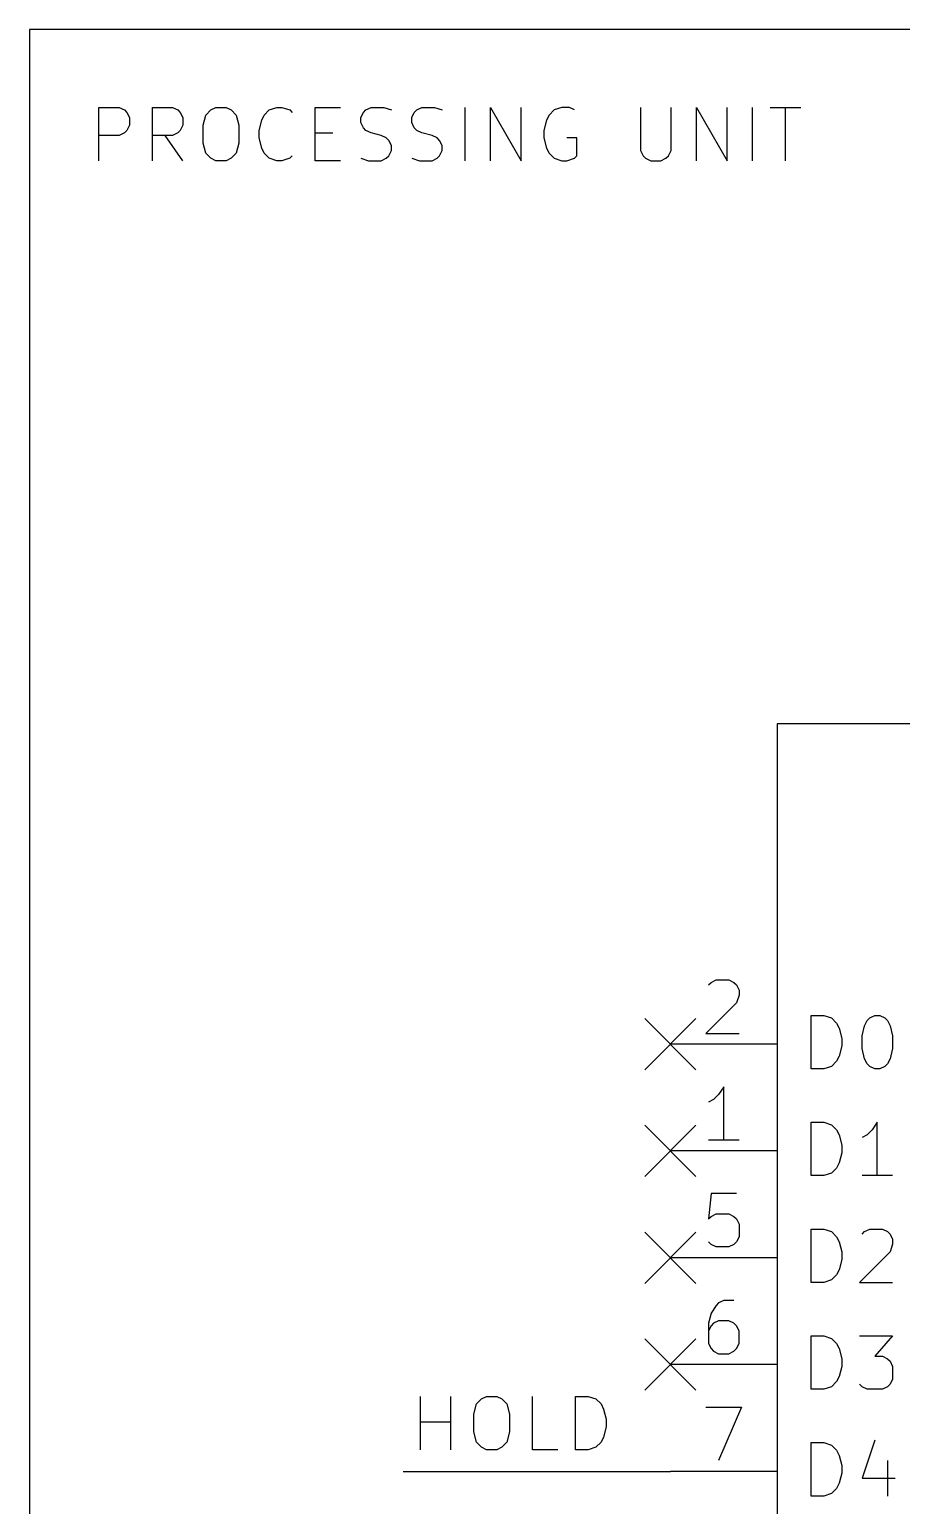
# Model space of a CAD drawing. Extents: x 0.4 to 11.3, y -7.9 to -0.4.
# Drawn here: x 4.55 to 5.366, y -3.882 to -2.5 of the extents above; entities that cross this region are included whole.
import ezdxf

# ---------------------------------------------------------------- set-up
doc = ezdxf.new("R2010")
doc.units = 0
doc.header["$MEASUREMENT"] = 0
for name, color, linetype in [('BLUE2', 5, 'CONTINUOUS'), ('BLUE3', 171, 'CONTINUOUS'), ('CYAN2', 4, 'CONTINUOUS'), ('GRAY1', 251, 'CONTINUOUS'), ('GREEN3', 91, 'CONTINUOUS'), ('LYELLOW', 51, 'CONTINUOUS'), ('RED2', 1, 'CONTINUOUS'), ('RED3', 11, 'CONTINUOUS')]:
    doc.layers.add(name, color=color, linetype=linetype)

msp = doc.modelspace()

# ---------------------------------------------------------------- linework, layer by layer
at = {"layer": 'BLUE2', "linetype": 'CONTINUOUS'}
for p, q in [((5.126, -3.426), (5.174, -3.474)), ((5.174, -3.426), (5.126, -3.474)), ((5.126, -3.526), (5.174, -3.574)), ((5.174, -3.526), (5.126, -3.574)), ((5.126, -3.626), (5.174, -3.674)), ((5.174, -3.626), (5.126, -3.674)), ((5.126, -3.726), (5.174, -3.774)), ((5.174, -3.726), (5.126, -3.774))]:
    msp.add_line(p, q, dxfattribs=at)
at = {"layer": 'BLUE3', "linetype": 'CONTINUOUS'}
for p, q in [((4.55, -2.5), (4.55, -5.4)), ((6.75, -2.5), (4.55, -2.5)), ((4.615, -2.623), (4.615, -2.573)), ((4.615, -2.573), (4.634, -2.573)), ((4.634, -2.573), (4.6388, -2.5753)), ((4.6388, -2.5753), (4.6412, -2.5777)), ((4.6412, -2.5777), (4.6436, -2.5825)), ((4.6436, -2.5825), (4.6436, -2.5896)), ((4.665, -2.623), (4.665, -2.573)), ((4.665, -2.573), (4.684, -2.573)), ((4.684, -2.573), (4.6888, -2.5753)), ((4.6888, -2.5753), (4.6912, -2.5777)), ((4.6912, -2.5777), (4.6936, -2.5825)), ((4.6936, -2.5825), (4.6936, -2.5896)), ((4.7126, -2.5896), (4.715, -2.5801)), ((4.715, -2.5801), (4.7198, -2.5753)), ((4.7198, -2.5753), (4.7245, -2.573)), ((4.7245, -2.573), (4.734, -2.573)), ((4.734, -2.573), (4.7388, -2.5753)), ((4.7388, -2.5753), (4.7436, -2.5801)), ((4.7436, -2.5801), (4.7459, -2.5896)), ((4.7674, -2.5849), (4.7698, -2.5801)), ((4.7698, -2.5801), (4.7745, -2.5753)), ((4.7745, -2.5753), (4.7817, -2.573)), ((4.7817, -2.573), (4.7864, -2.573)), ((4.7864, -2.573), (4.7936, -2.5753)), ((4.7936, -2.5753), (4.7959, -2.5777)), ((4.8174, -2.623), (4.8174, -2.573)), ((4.8174, -2.573), (4.8412, -2.573)), ((4.8602, -2.5825), (4.8626, -2.5777)), ((4.8602, -2.5872), (4.8602, -2.5825)), ((4.8626, -2.5777), (4.865, -2.5753)), ((4.865, -2.5753), (4.8698, -2.573)), ((4.8698, -2.573), (4.8817, -2.573)), ((4.8817, -2.573), (4.8888, -2.5753)), ((4.9079, -2.5825), (4.9102, -2.5777)), ((4.9079, -2.5872), (4.9079, -2.5825)), ((4.9102, -2.5777), (4.9126, -2.5753)), ((4.9126, -2.5753), (4.9174, -2.573)), ((4.9174, -2.573), (4.9293, -2.573)), ((4.9293, -2.573), (4.9364, -2.5753)), ((4.9579, -2.623), (4.9579, -2.573)), ((4.9817, -2.623), (4.9817, -2.573)), ((4.9817, -2.573), (5.0102, -2.623)), ((5.0102, -2.623), (5.0102, -2.573)), ((5.0364, -2.5801), (5.034, -2.5849)), ((5.0412, -2.5753), (5.0364, -2.5801)), ((5.0483, -2.573), (5.0412, -2.5753)), ((5.0555, -2.573), (5.0483, -2.573)), ((5.0602, -2.5753), (5.0555, -2.573)), ((5.1221, -2.573), (5.1221, -2.6134)), ((5.1507, -2.6134), (5.1507, -2.573)), ((5.1745, -2.623), (5.1745, -2.573)), ((5.1745, -2.573), (5.2031, -2.623)), ((5.2031, -2.623), (5.2031, -2.573)), ((5.2269, -2.623), (5.2269, -2.573)), ((5.2436, -2.573), (5.2721, -2.573)), ((5.2579, -2.623), (5.2579, -2.573)), ((4.6388, -2.5968), (4.634, -2.5992)), ((4.6412, -2.5944), (4.6388, -2.5968)), ((4.6436, -2.5896), (4.6412, -2.5944)), ((4.6888, -2.5968), (4.684, -2.5992)), ((4.6912, -2.5944), (4.6888, -2.5968)), ((4.6936, -2.5896), (4.6912, -2.5944)), ((4.7126, -2.6063), (4.7126, -2.5896)), ((4.7459, -2.5896), (4.7459, -2.6063)), ((4.765, -2.5944), (4.7674, -2.5849)), ((4.765, -2.6015), (4.765, -2.5944)), ((4.8174, -2.5968), (4.834, -2.5968)), ((4.8626, -2.592), (4.8602, -2.5872)), ((4.865, -2.5944), (4.8626, -2.592)), ((4.8698, -2.5968), (4.865, -2.5944)), ((4.8793, -2.5992), (4.8698, -2.5968)), ((4.9102, -2.592), (4.9079, -2.5872)), ((4.9126, -2.5944), (4.9102, -2.592)), ((4.9174, -2.5968), (4.9126, -2.5944)), ((4.9269, -2.5992), (4.9174, -2.5968)), ((5.034, -2.5849), (5.0317, -2.5944)), ((5.0317, -2.5944), (5.0317, -2.6015)), ((4.634, -2.5992), (4.615, -2.5992)), ((4.684, -2.5992), (4.665, -2.5992)), ((4.6936, -2.623), (4.6769, -2.5992)), ((4.715, -2.6158), (4.7126, -2.6063)), ((4.7459, -2.6063), (4.7436, -2.6158)), ((4.7674, -2.6111), (4.765, -2.6015)), ((4.7698, -2.6158), (4.7674, -2.6111)), ((4.884, -2.6015), (4.8793, -2.5992)), ((4.8864, -2.6039), (4.884, -2.6015)), ((4.8888, -2.6087), (4.8864, -2.6039)), ((4.8888, -2.6134), (4.8888, -2.6087)), ((4.9317, -2.6015), (4.9269, -2.5992)), ((4.934, -2.6039), (4.9317, -2.6015)), ((4.9364, -2.6087), (4.934, -2.6039)), ((4.9364, -2.6134), (4.9364, -2.6087)), ((5.0317, -2.6015), (5.034, -2.6111)), ((5.034, -2.6111), (5.0364, -2.6158)), ((5.0626, -2.6015), (5.0531, -2.6015)), ((5.0626, -2.6182), (5.0626, -2.6015)), ((4.7198, -2.6206), (4.715, -2.6158)), ((4.7245, -2.623), (4.7198, -2.6206)), ((4.734, -2.623), (4.7245, -2.623)), ((4.7388, -2.6206), (4.734, -2.623)), ((4.7436, -2.6158), (4.7388, -2.6206)), ((4.7745, -2.6206), (4.7698, -2.6158)), ((4.7817, -2.623), (4.7745, -2.6206)), ((4.7864, -2.623), (4.7817, -2.623)), ((4.7936, -2.6206), (4.7864, -2.623)), ((4.7959, -2.6182), (4.7936, -2.6206)), ((4.8412, -2.623), (4.8174, -2.623)), ((4.8602, -2.6206), (4.8674, -2.623)), ((4.8674, -2.623), (4.8793, -2.623)), ((4.8793, -2.623), (4.884, -2.6206)), ((4.884, -2.6206), (4.8864, -2.6182)), ((4.8864, -2.6182), (4.8888, -2.6134)), ((4.9079, -2.6206), (4.915, -2.623)), ((4.915, -2.623), (4.9269, -2.623)), ((4.9269, -2.623), (4.9317, -2.6206)), ((4.9317, -2.6206), (4.934, -2.6182)), ((4.934, -2.6182), (4.9364, -2.6134)), ((5.0364, -2.6158), (5.0412, -2.6206)), ((5.0412, -2.6206), (5.0483, -2.623)), ((5.0483, -2.623), (5.0531, -2.623)), ((5.0531, -2.623), (5.0602, -2.6206)), ((5.0602, -2.6206), (5.0626, -2.6182)), ((5.1221, -2.6134), (5.1245, -2.6182)), ((5.1245, -2.6182), (5.1269, -2.6206)), ((5.1269, -2.6206), (5.1317, -2.623)), ((5.1317, -2.623), (5.1412, -2.623)), ((5.1412, -2.623), (5.1459, -2.6206)), ((5.1459, -2.6206), (5.1483, -2.6182)), ((5.1483, -2.6182), (5.1507, -2.6134))]:
    msp.add_line(p, q, dxfattribs=at)
at = {"layer": 'CYAN2', "linetype": 'CONTINUOUS'}
for p, q in [((5.2819, -3.4731), (5.2819, -3.4231)), ((5.2819, -3.4231), (5.2938, -3.4231)), ((5.2819, -3.4731), (5.2819, -3.4231)), ((5.2819, -3.4231), (5.2938, -3.4231)), ((5.2938, -3.4231), (5.3009, -3.4255)), ((5.2938, -3.4231), (5.3009, -3.4255)), ((5.3009, -3.4255), (5.3057, -3.4303)), ((5.3009, -3.4255), (5.3057, -3.4303)), ((5.3343, -3.4279), (5.3367, -3.4255)), ((5.3343, -3.4279), (5.3367, -3.4255)), ((5.3367, -3.4255), (5.3414, -3.4231)), ((5.3367, -3.4255), (5.3414, -3.4231)), ((5.3414, -3.4231), (5.3462, -3.4231)), ((5.3414, -3.4231), (5.3462, -3.4231)), ((5.3462, -3.4231), (5.3509, -3.4255)), ((5.3462, -3.4231), (5.3509, -3.4255)), ((5.3509, -3.4255), (5.3533, -3.4279)), ((5.3509, -3.4255), (5.3533, -3.4279)), ((5.3057, -3.4303), (5.3081, -3.435)), ((5.3057, -3.4303), (5.3081, -3.435)), ((5.3081, -3.435), (5.3105, -3.4446)), ((5.3081, -3.435), (5.3105, -3.4446)), ((5.3295, -3.4422), (5.3319, -3.4327)), ((5.3295, -3.4422), (5.3319, -3.4327)), ((5.3319, -3.4327), (5.3343, -3.4279)), ((5.3319, -3.4327), (5.3343, -3.4279)), ((5.3533, -3.4279), (5.3557, -3.4327)), ((5.3533, -3.4279), (5.3557, -3.4327)), ((5.3557, -3.4327), (5.3581, -3.4422)), ((5.3557, -3.4327), (5.3581, -3.4422)), ((5.3105, -3.4517), (5.3081, -3.4612)), ((5.3105, -3.4517), (5.3081, -3.4612)), ((5.3105, -3.4446), (5.3105, -3.4517)), ((5.3105, -3.4446), (5.3105, -3.4517)), ((5.3295, -3.4541), (5.3295, -3.4422)), ((5.3295, -3.4541), (5.3295, -3.4422)), ((5.3319, -3.4636), (5.3295, -3.4541)), ((5.3319, -3.4636), (5.3295, -3.4541)), ((5.3581, -3.4541), (5.3557, -3.4636)), ((5.3581, -3.4541), (5.3557, -3.4636)), ((5.3581, -3.4422), (5.3581, -3.4541)), ((5.3581, -3.4422), (5.3581, -3.4541)), ((5.3057, -3.466), (5.3009, -3.4708)), ((5.3057, -3.466), (5.3009, -3.4708)), ((5.3081, -3.4612), (5.3057, -3.466)), ((5.3081, -3.4612), (5.3057, -3.466)), ((5.3343, -3.4684), (5.3319, -3.4636)), ((5.3343, -3.4684), (5.3319, -3.4636)), ((5.3367, -3.4708), (5.3343, -3.4684)), ((5.3367, -3.4708), (5.3343, -3.4684)), ((5.3533, -3.4684), (5.3509, -3.4708)), ((5.3533, -3.4684), (5.3509, -3.4708)), ((5.3557, -3.4636), (5.3533, -3.4684)), ((5.3557, -3.4636), (5.3533, -3.4684)), ((5.2938, -3.4731), (5.2819, -3.4731)), ((5.2938, -3.4731), (5.2819, -3.4731)), ((5.3009, -3.4708), (5.2938, -3.4731)), ((5.3009, -3.4708), (5.2938, -3.4731)), ((5.3414, -3.4731), (5.3367, -3.4708)), ((5.3414, -3.4731), (5.3367, -3.4708)), ((5.3462, -3.4731), (5.3414, -3.4731)), ((5.3462, -3.4731), (5.3414, -3.4731)), ((5.3509, -3.4708), (5.3462, -3.4731)), ((5.3509, -3.4708), (5.3462, -3.4731)), ((5.2819, -3.5731), (5.2819, -3.5231)), ((5.2819, -3.5231), (5.2938, -3.5231)), ((5.2819, -3.5731), (5.2819, -3.5231)), ((5.2819, -3.5231), (5.2938, -3.5231)), ((5.2938, -3.5231), (5.3009, -3.5255)), ((5.2938, -3.5231), (5.3009, -3.5255)), ((5.3438, -3.5231), (5.339, -3.5303)), ((5.3438, -3.5231), (5.339, -3.5303)), ((5.3438, -3.5731), (5.3438, -3.5231)), ((5.3438, -3.5731), (5.3438, -3.5231)), ((5.3009, -3.5255), (5.3057, -3.5303)), ((5.3009, -3.5255), (5.3057, -3.5303)), ((5.3057, -3.5303), (5.3081, -3.535)), ((5.3057, -3.5303), (5.3081, -3.535)), ((5.3081, -3.535), (5.3105, -3.5446)), ((5.3081, -3.535), (5.3105, -3.5446)), ((5.3343, -3.535), (5.3295, -3.5374)), ((5.3343, -3.535), (5.3295, -3.5374)), ((5.339, -3.5303), (5.3343, -3.535)), ((5.339, -3.5303), (5.3343, -3.535)), ((5.3105, -3.5446), (5.3105, -3.5517)), ((5.3105, -3.5446), (5.3105, -3.5517)), ((5.3081, -3.5612), (5.3057, -3.566)), ((5.3081, -3.5612), (5.3057, -3.566)), ((5.3105, -3.5517), (5.3081, -3.5612)), ((5.3105, -3.5517), (5.3081, -3.5612)), ((5.2938, -3.5731), (5.2819, -3.5731)), ((5.2938, -3.5731), (5.2819, -3.5731)), ((5.3009, -3.5708), (5.2938, -3.5731)), ((5.3009, -3.5708), (5.2938, -3.5731)), ((5.3057, -3.566), (5.3009, -3.5708)), ((5.3057, -3.566), (5.3009, -3.5708)), ((5.3581, -3.5731), (5.3295, -3.5731)), ((5.3581, -3.5731), (5.3295, -3.5731)), ((5.2819, -3.6731), (5.2819, -3.6231)), ((5.2819, -3.6231), (5.2938, -3.6231)), ((5.2819, -3.6731), (5.2819, -3.6231)), ((5.2819, -3.6231), (5.2938, -3.6231)), ((5.2938, -3.6231), (5.3009, -3.6255)), ((5.2938, -3.6231), (5.3009, -3.6255)), ((5.3009, -3.6255), (5.3057, -3.6303)), ((5.3009, -3.6255), (5.3057, -3.6303)), ((5.3057, -3.6303), (5.3081, -3.635)), ((5.3057, -3.6303), (5.3081, -3.635)), ((5.3295, -3.6279), (5.3319, -3.6255)), ((5.3295, -3.6279), (5.3319, -3.6255)), ((5.3319, -3.6255), (5.3367, -3.6231)), ((5.3319, -3.6255), (5.3367, -3.6231)), ((5.3367, -3.6231), (5.3486, -3.6231)), ((5.3367, -3.6231), (5.3486, -3.6231)), ((5.3486, -3.6231), (5.3533, -3.6255)), ((5.3486, -3.6231), (5.3533, -3.6255)), ((5.3533, -3.6255), (5.3557, -3.6279)), ((5.3533, -3.6255), (5.3557, -3.6279)), ((5.3557, -3.6279), (5.3581, -3.6327)), ((5.3557, -3.6279), (5.3581, -3.6327)), ((5.3581, -3.6327), (5.3581, -3.6374)), ((5.3581, -3.6327), (5.3581, -3.6374)), ((5.3081, -3.635), (5.3105, -3.6446)), ((5.3081, -3.635), (5.3105, -3.6446)), ((5.3105, -3.6446), (5.3105, -3.6517)), ((5.3105, -3.6446), (5.3105, -3.6517)), ((5.3557, -3.6446), (5.3271, -3.6731)), ((5.3557, -3.6446), (5.3271, -3.6731)), ((5.3581, -3.6374), (5.3557, -3.6446)), ((5.3581, -3.6374), (5.3557, -3.6446)), ((5.3081, -3.6612), (5.3057, -3.666)), ((5.3081, -3.6612), (5.3057, -3.666)), ((5.3105, -3.6517), (5.3081, -3.6612)), ((5.3105, -3.6517), (5.3081, -3.6612)), ((5.2938, -3.6731), (5.2819, -3.6731)), ((5.2938, -3.6731), (5.2819, -3.6731)), ((5.3009, -3.6708), (5.2938, -3.6731)), ((5.3009, -3.6708), (5.2938, -3.6731)), ((5.3057, -3.666), (5.3009, -3.6708)), ((5.3057, -3.666), (5.3009, -3.6708)), ((5.3271, -3.6731), (5.3581, -3.6731)), ((5.3271, -3.6731), (5.3581, -3.6731)), ((5.2819, -3.7731), (5.2819, -3.7231)), ((5.2819, -3.7231), (5.2938, -3.7231)), ((5.2819, -3.7731), (5.2819, -3.7231)), ((5.2819, -3.7231), (5.2938, -3.7231)), ((5.2938, -3.7231), (5.3009, -3.7255)), ((5.2938, -3.7231), (5.3009, -3.7255)), ((5.3009, -3.7255), (5.3057, -3.7303)), ((5.3009, -3.7255), (5.3057, -3.7303)), ((5.3057, -3.7303), (5.3081, -3.735)), ((5.3057, -3.7303), (5.3081, -3.735)), ((5.3271, -3.7231), (5.3581, -3.7231)), ((5.3271, -3.7231), (5.3581, -3.7231)), ((5.3581, -3.7231), (5.3414, -3.7422)), ((5.3581, -3.7231), (5.3414, -3.7422)), ((5.3081, -3.735), (5.3105, -3.7446)), ((5.3081, -3.735), (5.3105, -3.7446)), ((5.3105, -3.7446), (5.3105, -3.7517)), ((5.3105, -3.7446), (5.3105, -3.7517)), ((5.3414, -3.7422), (5.3486, -3.7422)), ((5.3414, -3.7422), (5.3486, -3.7422)), ((5.3486, -3.7422), (5.3533, -3.7446)), ((5.3486, -3.7422), (5.3533, -3.7446)), ((5.3533, -3.7446), (5.3557, -3.7469)), ((5.3533, -3.7446), (5.3557, -3.7469)), ((5.3105, -3.7517), (5.3081, -3.7612)), ((5.3105, -3.7517), (5.3081, -3.7612)), ((5.3557, -3.7469), (5.3581, -3.7517)), ((5.3557, -3.7469), (5.3581, -3.7517)), ((5.3581, -3.7517), (5.3581, -3.7636)), ((5.3581, -3.7517), (5.3581, -3.7636)), ((5.3009, -3.7708), (5.2938, -3.7731)), ((5.3009, -3.7708), (5.2938, -3.7731)), ((5.3057, -3.766), (5.3009, -3.7708)), ((5.3057, -3.766), (5.3009, -3.7708)), ((5.3081, -3.7612), (5.3057, -3.766)), ((5.3081, -3.7612), (5.3057, -3.766)), ((5.3295, -3.7708), (5.3271, -3.7684)), ((5.3295, -3.7708), (5.3271, -3.7684)), ((5.3343, -3.7731), (5.3295, -3.7708)), ((5.3343, -3.7731), (5.3295, -3.7708)), ((5.3533, -3.7708), (5.3486, -3.7731)), ((5.3533, -3.7708), (5.3486, -3.7731)), ((5.3557, -3.7684), (5.3533, -3.7708)), ((5.3557, -3.7684), (5.3533, -3.7708)), ((5.3581, -3.7636), (5.3557, -3.7684)), ((5.3581, -3.7636), (5.3557, -3.7684)), ((5.2938, -3.7731), (5.2819, -3.7731)), ((5.2938, -3.7731), (5.2819, -3.7731)), ((5.3486, -3.7731), (5.3343, -3.7731)), ((5.3486, -3.7731), (5.3343, -3.7731)), ((5.2819, -3.8731), (5.2819, -3.8231)), ((5.2819, -3.8231), (5.2938, -3.8231)), ((5.2819, -3.8731), (5.2819, -3.8231)), ((5.2819, -3.8231), (5.2938, -3.8231)), ((5.2938, -3.8231), (5.3009, -3.8255)), ((5.2938, -3.8231), (5.3009, -3.8255)), ((5.3009, -3.8255), (5.3057, -3.8303)), ((5.3009, -3.8255), (5.3057, -3.8303)), ((5.3414, -3.8208), (5.3295, -3.8565)), ((5.3414, -3.8208), (5.3295, -3.8565)), ((5.3057, -3.8303), (5.3081, -3.835)), ((5.3057, -3.8303), (5.3081, -3.835)), ((5.3081, -3.835), (5.3105, -3.8446)), ((5.3081, -3.835), (5.3105, -3.8446)), ((5.3533, -3.8398), (5.3533, -3.8731)), ((5.3533, -3.8398), (5.3533, -3.8731)), ((5.3105, -3.8517), (5.3081, -3.8612)), ((5.3105, -3.8517), (5.3081, -3.8612)), ((5.3105, -3.8446), (5.3105, -3.8517)), ((5.3105, -3.8446), (5.3105, -3.8517)), ((5.3057, -3.866), (5.3009, -3.8708)), ((5.3057, -3.866), (5.3009, -3.8708)), ((5.3081, -3.8612), (5.3057, -3.866)), ((5.3081, -3.8612), (5.3057, -3.866)), ((5.3295, -3.8565), (5.3605, -3.8565)), ((5.3295, -3.8565), (5.3605, -3.8565)), ((5.2938, -3.8731), (5.2819, -3.8731)), ((5.2938, -3.8731), (5.2819, -3.8731)), ((5.3009, -3.8708), (5.2938, -3.8731)), ((5.3009, -3.8708), (5.2938, -3.8731))]:
    msp.add_line(p, q, dxfattribs=at)
at = {"layer": 'GRAY1', "linetype": 'CONTINUOUS'}
for p, q in [((4.916, -3.8298), (4.916, -3.7798)), ((4.9446, -3.8298), (4.9446, -3.7798)), ((4.9684, -3.7869), (4.9732, -3.7822)), ((4.9732, -3.7822), (4.9779, -3.7798)), ((4.9779, -3.7798), (4.9874, -3.7798)), ((4.9874, -3.7798), (4.9922, -3.7822)), ((4.9922, -3.7822), (4.997, -3.7869)), ((5.0208, -3.8298), (5.0208, -3.7798)), ((5.0613, -3.8298), (5.0613, -3.7798)), ((5.0613, -3.7798), (5.0732, -3.7798)), ((5.0732, -3.7798), (5.0803, -3.7822)), ((5.0803, -3.7822), (5.0851, -3.7869)), ((4.966, -3.7965), (4.9684, -3.7869)), ((4.966, -3.8131), (4.966, -3.7965)), ((4.997, -3.7869), (4.9993, -3.7965)), ((4.9993, -3.7965), (4.9993, -3.8131)), ((5.0851, -3.7869), (5.0874, -3.7917)), ((5.0874, -3.7917), (5.0898, -3.8012)), ((4.916, -3.8036), (4.9446, -3.8036)), ((4.9684, -3.8227), (4.966, -3.8131)), ((4.9993, -3.8131), (4.997, -3.8227)), ((5.0898, -3.8084), (5.0874, -3.8179)), ((5.0898, -3.8012), (5.0898, -3.8084)), ((4.9732, -3.8274), (4.9684, -3.8227)), ((4.9779, -3.8298), (4.9732, -3.8274)), ((4.9922, -3.8274), (4.9874, -3.8298)), ((4.997, -3.8227), (4.9922, -3.8274)), ((5.0803, -3.8274), (5.0732, -3.8298)), ((5.0851, -3.8227), (5.0803, -3.8274)), ((5.0874, -3.8179), (5.0851, -3.8227)), ((4.9874, -3.8298), (4.9779, -3.8298)), ((5.0446, -3.8298), (5.0208, -3.8298)), ((5.0732, -3.8298), (5.0613, -3.8298))]:
    msp.add_line(p, q, dxfattribs=at)
at = {"layer": 'GREEN3', "linetype": 'CONTINUOUS'}
msp.add_line((4.9, -3.85), (5.15, -3.85), dxfattribs=at)
at = {"layer": 'LYELLOW', "linetype": 'CONTINUOUS'}
for p, q in [((5.25, -3.15), (5.25, -4.95)), ((6.05, -3.15), (5.25, -3.15))]:
    msp.add_line(p, q, dxfattribs=at)
at = {"layer": 'RED2', "linetype": 'CONTINUOUS'}
for p, q in [((5.25, -3.15), (5.25, -4.95)), ((6.05, -3.15), (5.25, -3.15)), ((5.25, -3.45), (5.15, -3.45)), ((5.25, -3.45), (5.15, -3.45)), ((5.25, -3.55), (5.15, -3.55)), ((5.25, -3.55), (5.15, -3.55)), ((5.25, -3.65), (5.15, -3.65)), ((5.25, -3.65), (5.15, -3.65)), ((5.25, -3.75), (5.15, -3.75)), ((5.25, -3.75), (5.15, -3.75)), ((5.25, -3.85), (5.15, -3.85)), ((5.25, -3.85), (5.15, -3.85))]:
    msp.add_line(p, q, dxfattribs=at)
at = {"layer": 'RED3', "linetype": 'CONTINUOUS'}
for p, q in [((5.1857, -3.3946), (5.1881, -3.3923)), ((5.1857, -3.3946), (5.1881, -3.3923)), ((5.1881, -3.3923), (5.1929, -3.3899)), ((5.1881, -3.3923), (5.1929, -3.3899)), ((5.1929, -3.3899), (5.2048, -3.3899)), ((5.1929, -3.3899), (5.2048, -3.3899)), ((5.2048, -3.3899), (5.2095, -3.3923)), ((5.2048, -3.3899), (5.2095, -3.3923)), ((5.2095, -3.3923), (5.2119, -3.3946)), ((5.2095, -3.3923), (5.2119, -3.3946)), ((5.2119, -3.3946), (5.2143, -3.3994)), ((5.2119, -3.3946), (5.2143, -3.3994)), ((5.2143, -3.3994), (5.2143, -3.4042)), ((5.2143, -3.3994), (5.2143, -3.4042)), ((5.2119, -3.4113), (5.1833, -3.4399)), ((5.2119, -3.4113), (5.1833, -3.4399)), ((5.2143, -3.4042), (5.2119, -3.4113)), ((5.2143, -3.4042), (5.2119, -3.4113)), ((5.1833, -3.4399), (5.2143, -3.4399)), ((5.1833, -3.4399), (5.2143, -3.4399)), ((5.2, -3.4899), (5.1952, -3.497)), ((5.2, -3.4899), (5.1952, -3.497)), ((5.2, -3.5399), (5.2, -3.4899)), ((5.2, -3.5399), (5.2, -3.4899)), ((5.1905, -3.5018), (5.1857, -3.5042)), ((5.1905, -3.5018), (5.1857, -3.5042)), ((5.1952, -3.497), (5.1905, -3.5018)), ((5.1952, -3.497), (5.1905, -3.5018)), ((5.2143, -3.5399), (5.1857, -3.5399)), ((5.2143, -3.5399), (5.1857, -3.5399)), ((5.1881, -3.5899), (5.1857, -3.6137)), ((5.1881, -3.5899), (5.1857, -3.6137)), ((5.2119, -3.5899), (5.1881, -3.5899)), ((5.2119, -3.5899), (5.1881, -3.5899)), ((5.1857, -3.6137), (5.1881, -3.6113)), ((5.1857, -3.6137), (5.1881, -3.6113)), ((5.1881, -3.6113), (5.1929, -3.6089)), ((5.1881, -3.6113), (5.1929, -3.6089)), ((5.1929, -3.6089), (5.2048, -3.6089)), ((5.1929, -3.6089), (5.2048, -3.6089)), ((5.2048, -3.6089), (5.2095, -3.6113)), ((5.2048, -3.6089), (5.2095, -3.6113)), ((5.2095, -3.6113), (5.2119, -3.6137)), ((5.2095, -3.6113), (5.2119, -3.6137)), ((5.2119, -3.6137), (5.2143, -3.6184)), ((5.2119, -3.6137), (5.2143, -3.6184)), ((5.2143, -3.6184), (5.2143, -3.6304)), ((5.2143, -3.6184), (5.2143, -3.6304)), ((5.2143, -3.6304), (5.2119, -3.6351)), ((5.2143, -3.6304), (5.2119, -3.6351)), ((5.1881, -3.6375), (5.1857, -3.6351)), ((5.1881, -3.6375), (5.1857, -3.6351)), ((5.1929, -3.6399), (5.1881, -3.6375)), ((5.1929, -3.6399), (5.1881, -3.6375)), ((5.2048, -3.6399), (5.1929, -3.6399)), ((5.2048, -3.6399), (5.1929, -3.6399)), ((5.2095, -3.6375), (5.2048, -3.6399)), ((5.2095, -3.6375), (5.2048, -3.6399)), ((5.2119, -3.6351), (5.2095, -3.6375)), ((5.2119, -3.6351), (5.2095, -3.6375)), ((5.1881, -3.7018), (5.1857, -3.7113)), ((5.1881, -3.7018), (5.1857, -3.7113)), ((5.1929, -3.6946), (5.1881, -3.7018)), ((5.1929, -3.6946), (5.1881, -3.7018)), ((5.1952, -3.6923), (5.1929, -3.6946)), ((5.1952, -3.6923), (5.1929, -3.6946)), ((5.2, -3.6899), (5.1952, -3.6923)), ((5.2, -3.6899), (5.1952, -3.6923)), ((5.2095, -3.6899), (5.2, -3.6899)), ((5.2095, -3.6899), (5.2, -3.6899)), ((5.1857, -3.7113), (5.1857, -3.7304)), ((5.1857, -3.7113), (5.1857, -3.7304)), ((5.1881, -3.7137), (5.1857, -3.7184)), ((5.1881, -3.7137), (5.1857, -3.7184)), ((5.1905, -3.7113), (5.1881, -3.7137)), ((5.1905, -3.7113), (5.1881, -3.7137)), ((5.1952, -3.7089), (5.1905, -3.7113)), ((5.1952, -3.7089), (5.1905, -3.7113)), ((5.2048, -3.7089), (5.1952, -3.7089)), ((5.2048, -3.7089), (5.1952, -3.7089)), ((5.2095, -3.7113), (5.2048, -3.7089)), ((5.2095, -3.7113), (5.2048, -3.7089)), ((5.2119, -3.7137), (5.2095, -3.7113)), ((5.2119, -3.7137), (5.2095, -3.7113)), ((5.2143, -3.7184), (5.2119, -3.7137)), ((5.2143, -3.7184), (5.2119, -3.7137)), ((5.1857, -3.7304), (5.1881, -3.7351)), ((5.1857, -3.7304), (5.1881, -3.7351)), ((5.2119, -3.7351), (5.2143, -3.7304)), ((5.2119, -3.7351), (5.2143, -3.7304)), ((5.2143, -3.7304), (5.2143, -3.7184)), ((5.2143, -3.7304), (5.2143, -3.7184)), ((5.1881, -3.7351), (5.1905, -3.7375)), ((5.1881, -3.7351), (5.1905, -3.7375)), ((5.1905, -3.7375), (5.1952, -3.7399)), ((5.1905, -3.7375), (5.1952, -3.7399)), ((5.1952, -3.7399), (5.2048, -3.7399)), ((5.1952, -3.7399), (5.2048, -3.7399)), ((5.2048, -3.7399), (5.2095, -3.7375)), ((5.2048, -3.7399), (5.2095, -3.7375)), ((5.2095, -3.7375), (5.2119, -3.7351)), ((5.2095, -3.7375), (5.2119, -3.7351)), ((5.1833, -3.7899), (5.2167, -3.7899)), ((5.1833, -3.7899), (5.2167, -3.7899)), ((5.2167, -3.7899), (5.1952, -3.8399)), ((5.2167, -3.7899), (5.1952, -3.8399))]:
    msp.add_line(p, q, dxfattribs=at)

doc.saveas('drawing.dxf')
